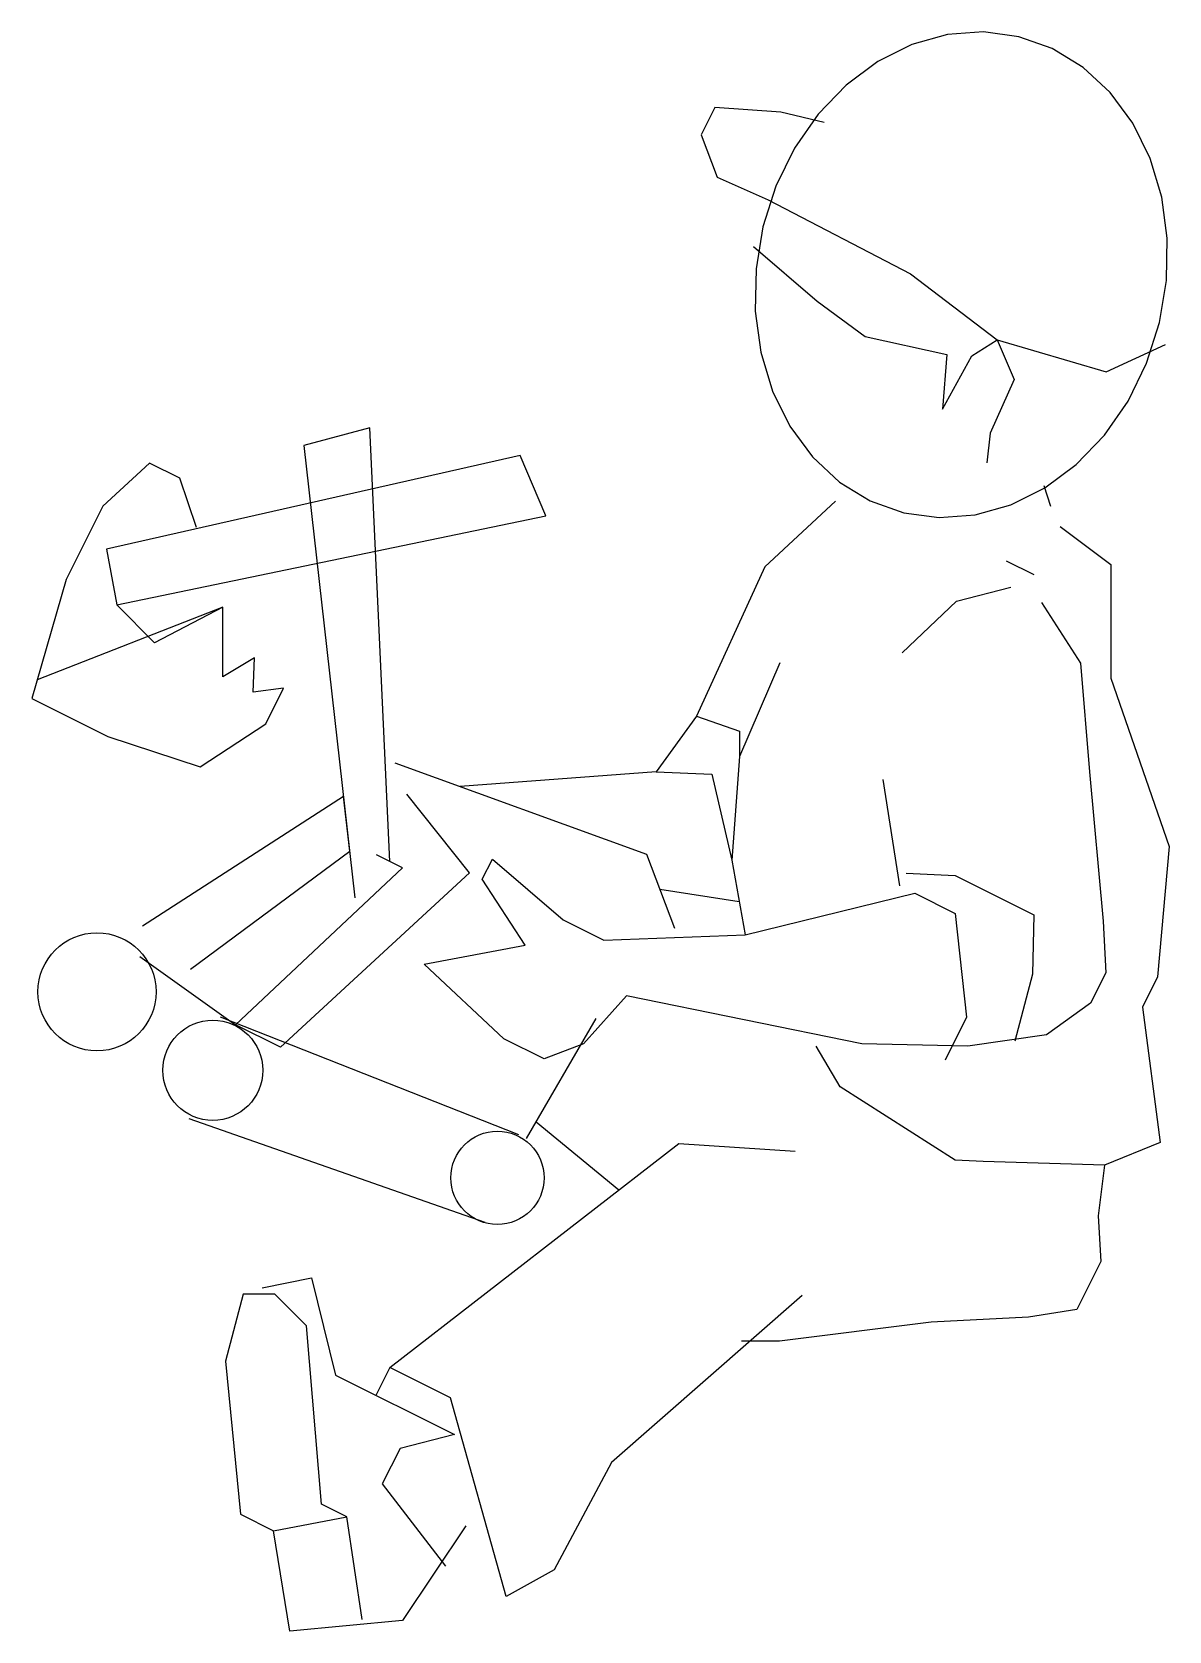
# Model space of a CAD drawing. Extents: x -0.509 to 0.135, y -0.175 to 0.73.
import ezdxf

# ---------------------------------------------------------------- set-up
doc = ezdxf.new("R2010")
doc.units = 0
doc.header["$MEASUREMENT"] = 0

msp = doc.modelspace()

# ---------------------------------------------------------------- linework, layer by layer
at = {"linetype": 'Continuous'}
for p, q in [((0.00917, 0.72839), (-0.01095, 0.72274)), ((0.02953, 0.7299), (0.00917, 0.72839)), ((0.04952, 0.72724), (0.02953, 0.7299)), ((0.06851, 0.7205), (0.04952, 0.72724)), ((-0.01095, 0.72274), (-0.03022, 0.71316)), ((0.08594, 0.70986), (0.06851, 0.7205)), ((-0.03022, 0.71316), (-0.04805, 0.69988)), ((0.10127, 0.69567), (0.08594, 0.70986)), ((-0.04805, 0.69988), (-0.06392, 0.68336)), ((0.11406, 0.67833), (0.10127, 0.69567)), ((-0.12249, 0.68713), (-0.13022, 0.67168)), ((-0.08514, 0.68457), (-0.12249, 0.68713)), ((-0.06065, 0.67876), (-0.08514, 0.68457)), ((-0.06392, 0.68336), (-0.07733, 0.66409)), ((-0.13022, 0.67168), (-0.1212, 0.64784)), ((0.12389, 0.6584), (0.11406, 0.67833)), ((-0.07733, 0.66409), (-0.08785, 0.64263)), ((0.13046, 0.63645), (0.12389, 0.6584)), ((-0.1212, 0.64784), (-0.09222, 0.63496)), ((-0.08785, 0.64263), (-0.09521, 0.61966)), ((-0.09222, 0.63496), (-0.01171, 0.59308)), ((0.13359, 0.61318), (0.13046, 0.63645)), ((-0.09521, 0.61966), (-0.09914, 0.59586)), ((-0.1006, 0.60855), (-0.06453, 0.57762)), ((0.13318, 0.58929), (0.13359, 0.61318)), ((-0.09914, 0.59586), (-0.09955, 0.57197)), ((-0.01171, 0.59308), (0.03725, 0.55573)), ((0.12926, 0.56548), (0.13318, 0.58929)), ((-0.09955, 0.57197), (-0.09642, 0.5487)), ((-0.06453, 0.57762), (-0.03747, 0.55766)), ((0.1219, 0.54253), (0.12926, 0.56548)), ((-0.03747, 0.55766), (0.00891, 0.54735)), ((0.02307, 0.54671), (0.03725, 0.55573)), ((0.03725, 0.55573), (0.04691, 0.53319)), ((0.03725, 0.55573), (0.09908, 0.53768)), ((0.09908, 0.53768), (0.13258, 0.55315)), ((-0.09642, 0.5487), (-0.08985, 0.52675)), ((0.00891, 0.54735), (0.00632, 0.51645)), ((0.00632, 0.51645), (0.02307, 0.54671)), ((0.11137, 0.52106), (0.1219, 0.54253)), ((-0.08985, 0.52675), (-0.08001, 0.50683)), ((0.04691, 0.53319), (0.03338, 0.50292)), ((0.09796, 0.50178), (0.11137, 0.52106)), ((-0.08001, 0.50683), (-0.06723, 0.48948)), ((-0.31773, 0.50601), (-0.35496, 0.49599)), ((-0.30631, 0.26052), (-0.31773, 0.50601)), ((0.03338, 0.50292), (0.03145, 0.48616)), ((0.08209, 0.48526), (0.09796, 0.50178)), ((-0.23257, 0.49025), (-0.46661, 0.4373)), ((-0.35496, 0.49599), (-0.32607, 0.23999)), ((-0.21799, 0.45613), (-0.23257, 0.49025)), ((-0.06723, 0.48948), (-0.0519, 0.47528)), ((-0.44227, 0.48597), (-0.46876, 0.46164)), ((-0.42509, 0.47738), (-0.44227, 0.48597)), ((0.06426, 0.47199), (0.08209, 0.48526)), ((-0.4158, 0.44947), (-0.42509, 0.47738)), ((-0.0519, 0.47528), (-0.03447, 0.46464)), ((0.04499, 0.46241), (0.06426, 0.47199)), ((0.06364, 0.47328), (0.06751, 0.46168)), ((-0.46876, 0.46164), (-0.48952, 0.42013)), ((-0.05408, 0.46451), (-0.09417, 0.4273)), ((-0.03447, 0.46464), (-0.01548, 0.4579)), ((0.02487, 0.45675), (0.04499, 0.46241)), ((-0.46088, 0.40581), (-0.21799, 0.45613)), ((-0.01548, 0.4579), (0.00451, 0.45524)), ((0.00451, 0.45524), (0.02487, 0.45675)), ((0.07302, 0.45016), (0.10165, 0.4287)), ((-0.46661, 0.4373), (-0.46088, 0.40581)), ((-0.09417, 0.4273), (-0.13281, 0.34286)), ((0.04239, 0.43078), (0.05799, 0.42297)), ((0.10165, 0.4287), (0.10165, 0.36428)), ((-0.48952, 0.42013), (-0.50883, 0.35285)), ((-0.01643, 0.37859), (0.01433, 0.40794)), ((0.01433, 0.40794), (0.04511, 0.41582)), ((0.06243, 0.40716), (0.08448, 0.37287)), ((-0.40077, 0.40438), (-0.50581, 0.36336)), ((-0.43941, 0.38434), (-0.46088, 0.40581)), ((-0.40077, 0.40438), (-0.43941, 0.38434)), ((-0.40077, 0.36501), (-0.40077, 0.40438)), ((-0.38287, 0.37574), (-0.40077, 0.36501)), ((-0.3836, 0.35642), (-0.38287, 0.37574)), ((-0.08558, 0.37291), (-0.10848, 0.31994)), ((0.08448, 0.37287), (0.08948, 0.31132)), ((0.10165, 0.36428), (0.13456, 0.26909)), ((-0.50883, 0.35285), (-0.46589, 0.33138)), ((-0.36642, 0.35858), (-0.3836, 0.35642)), ((-0.37644, 0.33854), (-0.36642, 0.35858)), ((-0.41365, 0.31419), (-0.37644, 0.33854)), ((-0.13281, 0.34286), (-0.15572, 0.31136)), ((-0.13281, 0.34286), (-0.10848, 0.33427)), ((-0.46589, 0.33138), (-0.41365, 0.31419)), ((-0.10848, 0.33427), (-0.10848, 0.31994)), ((-0.10848, 0.31994), (-0.11277, 0.26127)), ((-0.30344, 0.31634), (-0.16102, 0.26481)), ((-0.15572, 0.31136), (-0.2665, 0.30297)), ((-0.15572, 0.31136), (-0.12422, 0.30992)), ((-0.12422, 0.30992), (-0.11277, 0.26127)), ((0.08948, 0.31132), (0.09734, 0.22686)), ((-0.26121, 0.25409), (-0.29673, 0.29867)), ((-0.01773, 0.24685), (-0.02718, 0.30702)), ((-0.33252, 0.2973), (-0.44629, 0.22407)), ((-0.32904, 0.26636), (-0.33252, 0.2973)), ((-0.4191, 0.19973), (-0.32904, 0.26636)), ((-0.29915, 0.25694), (-0.31391, 0.26432)), ((-0.16102, 0.26481), (-0.14528, 0.22294)), ((0.13456, 0.26909), (0.12812, 0.19537)), ((-0.39362, 0.16819), (-0.29915, 0.25694)), ((-0.26121, 0.25409), (-0.3683, 0.15553)), ((-0.25404, 0.2505), (-0.24832, 0.26195)), ((-0.24832, 0.26195), (-0.20824, 0.2276)), ((-0.11277, 0.26127), (-0.10519, 0.219)), ((-0.01416, 0.254), (0.01361, 0.25263)), ((-0.22972, 0.21329), (-0.25404, 0.2505)), ((-0.15354, 0.24491), (-0.10859, 0.23793)), ((0.01361, 0.25263), (0.05798, 0.23045)), ((-0.10519, 0.219), (-0.00929, 0.24263)), ((-0.00929, 0.24263), (0.01362, 0.23117)), ((-0.20824, 0.2276), (-0.18534, 0.21615)), ((0.01362, 0.23117), (0.02005, 0.17247)), ((0.05798, 0.23045), (0.05728, 0.19681)), ((0.09734, 0.22686), (0.09877, 0.19753)), ((-0.18534, 0.21615), (-0.10519, 0.219)), ((-0.28698, 0.20255), (-0.22972, 0.21329)), ((-0.44773, 0.20688), (-0.39362, 0.16819)), ((-0.24188, 0.16032), (-0.28698, 0.20255)), ((0.05728, 0.19681), (0.04724, 0.15887)), ((0.09877, 0.19753), (0.09018, 0.18035)), ((0.12812, 0.19537), (0.11954, 0.17821)), ((-0.17246, 0.18465), (-0.1968, 0.15746)), ((-0.03934, 0.15745), (-0.17246, 0.18465)), ((-0.2333, 0.10593), (-0.40221, 0.17249)), ((0.02005, 0.17247), (0.00789, 0.14815)), ((0.09018, 0.18035), (0.06514, 0.16246)), ((0.11954, 0.17821), (0.12955, 0.10162)), ((-0.3683, 0.15553), (-0.39362, 0.16819)), ((-0.22901, 0.10379), (-0.18965, 0.17177)), ((-0.21899, 0.14887), (-0.24188, 0.16032)), ((-0.1968, 0.15746), (-0.21899, 0.14887)), ((-0.05152, 0.13311), (-0.06511, 0.15603)), ((0.02076, 0.15602), (-0.03934, 0.15745)), ((0.06514, 0.16246), (0.02076, 0.15602)), ((0.01361, 0.09161), (-0.05152, 0.13311)), ((-0.4201, 0.11524), (-0.25263, 0.05655)), ((-0.17678, 0.07465), (-0.22357, 0.11318)), ((-0.30631, -0.02575), (-0.14284, 0.10095)), ((-0.14284, 0.10095), (-0.077, 0.09667)), ((0.12955, 0.10162), (0.09807, 0.08874)), ((0.02935, 0.09088), (0.01361, 0.09161)), ((0.09807, 0.08874), (0.02935, 0.09088)), ((0.09807, 0.08874), (0.09448, 0.06011)), ((0.09448, 0.06011), (0.09591, 0.03435)), ((0.09591, 0.03435), (0.08231, 0.00716)), ((-0.37859, 0.01933), (-0.35068, 0.02506)), ((-0.35068, 0.02506), (-0.33707, -0.03005)), ((-0.38932, 0.01576), (-0.39935, -0.02217)), ((-0.37143, 0.01575), (-0.38932, 0.01576)), ((-0.35354, -0.00213), (-0.37143, 0.01575)), ((-0.07299, 0.01502), (-0.18093, -0.07951)), ((0, 0), (-0.08587, -0.01074)), ((0.05512, 0.00285), (0, 0)), ((0.08231, 0.00716), (0.05512, 0.00285)), ((-0.34496, -0.10304), (-0.35354, -0.00213)), ((-0.08587, -0.01074), (-0.10735, -0.01074)), ((-0.39935, -0.02217), (-0.39077, -0.10877)), ((-0.30631, -0.02575), (-0.31418, -0.04149)), ((-0.27195, -0.04293), (-0.30631, -0.02575)), ((-0.33707, -0.03005), (-0.26981, -0.06368)), ((-0.24047, -0.15529), (-0.27195, -0.04293)), ((-0.30058, -0.07156), (-0.3106, -0.09161)), ((-0.26981, -0.06368), (-0.30058, -0.07156)), ((-0.18093, -0.07951), (-0.21328, -0.14027)), ((-0.3106, -0.09161), (-0.27481, -0.13812)), ((-0.33064, -0.1102), (-0.34496, -0.10304)), ((-0.39077, -0.10877), (-0.37216, -0.11808)), ((-0.37216, -0.11808), (-0.33064, -0.1102)), ((-0.32207, -0.16819), (-0.33064, -0.1102)), ((-0.26336, -0.11523), (-0.29916, -0.16889)), ((-0.36295, -0.1748), (-0.37216, -0.11808)), ((-0.21328, -0.14027), (-0.24047, -0.15529)), ((-0.29916, -0.16889), (-0.36295, -0.1748))]:
    msp.add_line(p, q, dxfattribs=at)
for centre, radius in [((-0.47205, 0.18684), 0.03342), ((-0.40651, 0.14243), 0.02831), ((-0.24547, 0.08159), 0.02639)]:
    msp.add_circle(centre, radius, dxfattribs=at)

doc.saveas('drawing.dxf')
